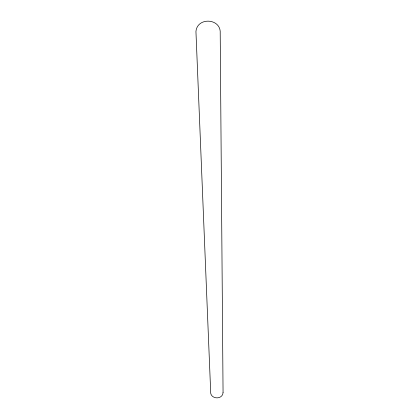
<?xml version="1.0" encoding="UTF-8"?>
<svg xmlns="http://www.w3.org/2000/svg" width="419" height="419" viewBox="0 0 419 419"><rect width="100%" height="100%" fill="white"/><g stroke="black" fill="none" stroke-linecap="round" stroke-linejoin="round"><path stroke-width="0.63" d="M223.06 392.404C222.709 400.281 209.793 399.328 210.657 391.466L195.94 31.514C197.234 16.713 221.263 18.227 220.205 33.242L223.06 392.404"/></g></svg>
